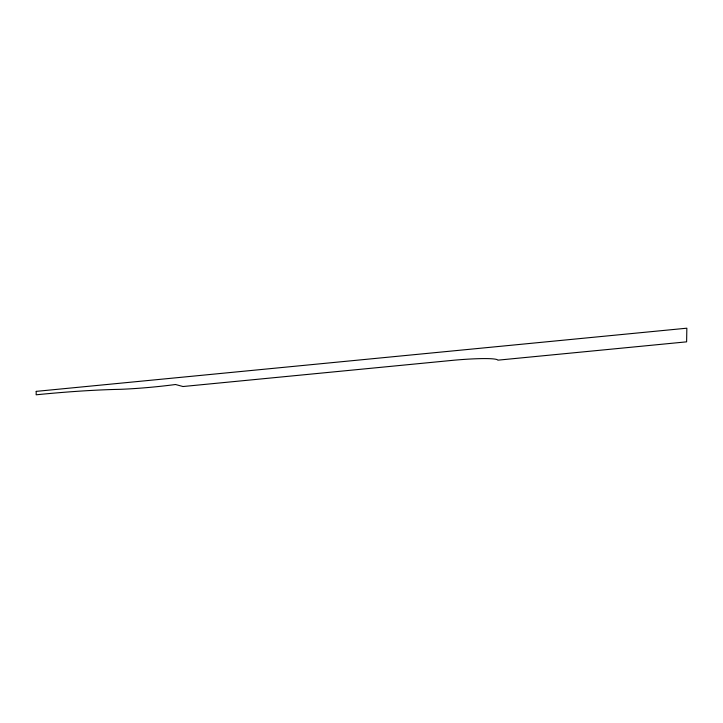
<?xml version="1.0" encoding="UTF-8"?>
<svg xmlns="http://www.w3.org/2000/svg" width="723" height="723" viewBox="0 0 723 723"><rect width="100%" height="100%" fill="white"/><g stroke="black" fill="none" stroke-linecap="round" stroke-linejoin="round"><path stroke-width="1.08" d="M36.213 391.369L36.15 394.803A121.844 11.044 -5.6 0 1 119.765 389.336A61.609 5.585 -5.6 0 0 175.526 384.509L182.991 386.525L454.406 360.171A48.414 4.392 -5.6 0 1 497.84 360.171L686.615 341.843L686.85 328.197L36.213 391.369"/></g></svg>
